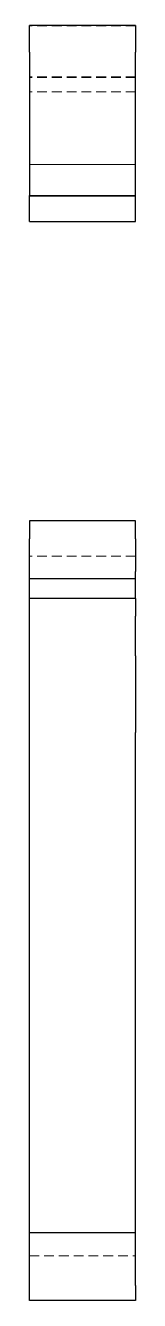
# Model space of a CAD drawing. Header units: millimetres. Extents: x 76 to 236, y 7 to 171.
# Drawn here: x 76.2 to 89.8, y 7 to 170.6 of the extents above.
import ezdxf

# ---------------------------------------------------------------- set-up
doc = ezdxf.new("R2010")
doc.units = ezdxf.units.MM
doc.linetypes.add('HIDDEN', pattern=[1.905, 1.27, -0.635])

msp = doc.modelspace()

# ---------------------------------------------------------------- linework, layer by layer
at = {"color": 7, "linetype": 'Continuous', "lineweight": 25}
for p, q in [((89.85, 170.56), (76.15, 170.56)), ((76.15, 167.13), (76.15, 170.56)), ((89.85, 170.56), (89.85, 167.13)), ((76.15, 167.13), (76.15, 151.03)), ((89.85, 151.03), (89.85, 167.13)), ((76.15, 151.03), (76.15, 148.74)), ((89.85, 148.74), (89.85, 151.03)), ((76.15, 148.74), (89.85, 148.74)), ((76.15, 148.67), (76.15, 148.74)), ((89.85, 148.67), (76.15, 148.67)), ((76.15, 145.8), (76.15, 148.67)), ((89.85, 148.67), (89.85, 148.74)), ((89.85, 145.8), (89.85, 148.67)), ((76.15, 145.44), (76.15, 145.8)), ((89.85, 145.44), (89.85, 145.8)), ((76.15, 145.44), (89.85, 145.44)), ((89.85, 107), (76.15, 107)), ((76.15, 107), (76.15, 104.72)), ((89.85, 104.72), (89.85, 107)), ((76.15, 100.54), (76.15, 104.72)), ((89.85, 104.72), (89.85, 100.54)), ((76.15, 99.63), (76.15, 100.54)), ((89.85, 99.63), (89.85, 100.54)), ((76.15, 99.63), (89.85, 99.63)), ((89.85, 97.04), (76.15, 97.04)), ((76.15, 94.8), (76.15, 97.04)), ((89.85, 97.04), (89.85, 94.8)), ((76.15, 17.29), (76.15, 79.88)), ((89.85, 17.29), (89.85, 79.88)), ((76.15, 15.67), (76.15, 17.29)), ((89.85, 15.67), (89.85, 17.29)), ((89.85, 15.67), (76.15, 15.67)), ((76.15, 11.84), (76.15, 15.67)), ((89.85, 11.84), (89.85, 15.67)), ((76.15, 8.92), (76.15, 11.84)), ((89.85, 8.92), (89.85, 11.84)), ((76.15, 7), (76.15, 8.92)), ((89.85, 8.92), (89.85, 7)), ((89.85, 7), (76.15, 7))]:
    msp.add_line(p, q, dxfattribs=at)
at = {"color": 7, "linetype": 'HIDDEN', "lineweight": 18}
for p, q in [((89.85, 170.53), (76.15, 170.53)), ((89.85, 163.89), (76.15, 163.89)), ((89.85, 162.05), (76.15, 162.05)), ((76.15, 152.73), (89.85, 152.73)), ((89.85, 152.72), (76.15, 152.72)), ((89.85, 102.47), (76.15, 102.47)), ((76.15, 12.72), (89.85, 12.72))]:
    msp.add_line(p, q, dxfattribs=at)
msp.add_open_spline([(89.85, 163.97), (87.57, 163.97), (83, 163.97), (78.43, 163.97), (76.15, 163.97)], degree=3, knots=[0, 0, 0, 0, 0.499999, 1, 1, 1, 1], dxfattribs=at)
at = {"color": 7, "linetype": 'Continuous', "lineweight": 25}
for points, knots in [([(76.15, 97.04), (76.15, 97.19), (76.15, 97.48), (76.15, 97.91), (76.15, 98.32), (76.15, 98.82), (76.15, 99.24), (76.15, 99.51), (76.15, 99.57)], [0, 0, 0, 0, 0.157712, 0.315762, 0.473477, 0.631549, 0.916308, 1, 1, 1, 1]), ([(89.85, 97.04), (89.85, 97.34), (89.85, 97.94), (89.85, 98.81), (89.85, 99.31), (89.85, 99.57)], [0, 0, 0, 0, 0.3188562, 0.6510687, 1, 1, 1, 1]), ([(76.15, 89.7), (76.15, 89.85), (76.15, 90), (76.15, 90.14), (76.15, 90.29), (76.15, 90.44), (76.15, 90.58), (76.15, 90.74), (76.15, 90.88), (76.15, 91.03), (76.15, 91.19), (76.15, 91.35), (76.15, 91.51), (76.15, 91.7), (76.15, 91.89), (76.15, 92.07), (76.15, 92.26), (76.15, 92.44), (76.15, 92.63), (76.15, 92.79), (76.15, 92.94), (76.15, 93.1), (76.15, 93.24), (76.15, 93.39), (76.15, 93.53), (76.15, 93.65), (76.15, 93.78), (76.15, 93.9), (76.15, 94.02), (76.15, 94.14), (76.15, 94.26), (76.15, 94.38), (76.15, 94.49), (76.15, 94.61), (76.15, 94.67), (76.15, 94.74), (76.15, 94.8)], [-0.5647366, -0.5647366, -0.5647366, -0.5647366, -0.5216259, -0.5216259, -0.5216259, -0.4773123, -0.4773123, -0.4773123, -0.4306803, -0.4306803, -0.4306803, -0.3797166, -0.3797166, -0.3797166, -0.3173322, -0.3173322, -0.3173322, -0.2541647, -0.2541647, -0.2541647, -0.1988799, -0.1988799, -0.1988799, -0.1491599, -0.1491599, -0.1491599, -0.1052137, -0.1052137, -0.1052137, -0.0630834, -0.0630834, -0.0630834, -0.0216606, -0.0216606, -0.0216606, 0, 0, 0, 0]), ([(89.85, 89.7), (89.85, 90.68), (89.85, 91.55), (89.85, 92.79), (89.85, 93.19), (89.85, 93.99), (89.85, 94.39), (89.85, 94.8)], [0, 0, 0, 0, 0.5, 0.5, 0.75, 0.75, 1, 1, 1, 1]), ([(76.15, 79.88), (76.15, 79.9), (76.15, 79.92), (76.15, 79.94), (76.15, 80.19), (76.15, 80.43), (76.15, 80.68), (76.15, 80.94), (76.15, 81.21), (76.15, 81.48), (76.15, 81.77), (76.15, 82.06), (76.15, 82.35), (76.15, 82.71), (76.15, 83.08), (76.15, 83.44), (76.15, 83.77), (76.15, 84.1), (76.15, 84.42), (76.15, 84.7), (76.15, 84.97), (76.15, 85.24), (76.15, 85.49), (76.15, 85.73), (76.15, 85.97), (76.15, 86.19), (76.15, 86.4), (76.15, 86.61), (76.15, 86.81), (76.15, 87.01), (76.15, 87.21), (76.15, 87.4), (76.15, 87.59), (76.15, 87.77), (76.15, 87.95), (76.15, 88.13), (76.15, 88.31), (76.15, 88.47), (76.15, 88.64), (76.15, 88.8), (76.15, 88.96), (76.15, 89.11), (76.15, 89.26), (76.15, 89.41), (76.15, 89.56), (76.15, 89.7)], [0, 0, 0, 0, 0.007471, 0.007471, 0.007471, 0.095121, 0.095121, 0.095121, 0.190241, 0.190241, 0.190241, 0.293382, 0.293382, 0.293382, 0.423633, 0.423633, 0.423633, 0.543407, 0.543407, 0.543407, 0.64506, 0.64506, 0.64506, 0.737258, 0.737258, 0.737258, 0.820677, 0.820677, 0.820677, 0.900946, 0.900946, 0.900946, 0.97869, 0.97869, 0.97869, 1.054, 1.054, 1.054, 1.126655, 1.126655, 1.126655, 1.195933, 1.195933, 1.195933, 1.264755, 1.264755, 1.264755, 1.264755]), ([(89.85, 89.7), (89.85, 89.04), (89.85, 88.32), (89.85, 86.8), (89.85, 85.98), (89.85, 83.46), (89.85, 81.64), (89.85, 79.88)], [0, 0, 0, 0, 0.25, 0.25, 0.5, 0.5, 1, 1, 1, 1])]:
    msp.add_open_spline(points, degree=3, knots=knots, dxfattribs=at)

doc.saveas('drawing.dxf')
